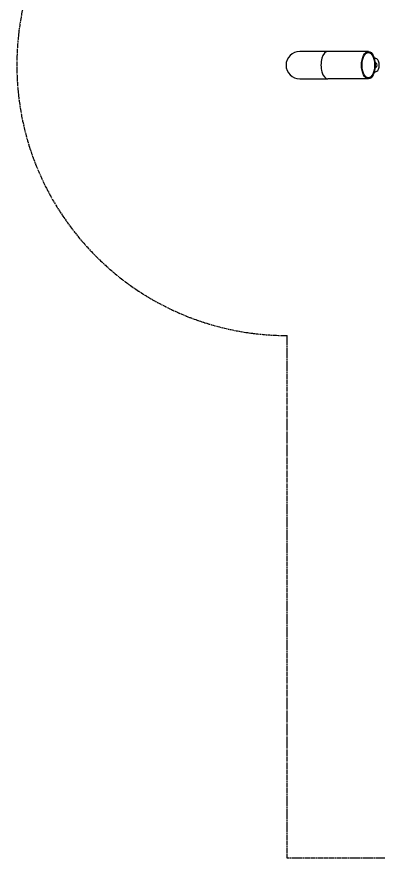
# Model space of a CAD drawing. Header units: millimetres. Extents: x 1060 to 4060, y 0 to 4400.
# Drawn here: x 1060 to 2063, y 0 to 2334 of the extents above; entities that cross this region are included whole.
import ezdxf

# ---------------------------------------------------------------- set-up
doc = ezdxf.new("R2010")
doc.units = ezdxf.units.MM
doc.linetypes.add('AM_ISO08W050', pattern=[18, 12, -1.5, 3, -1.5])
doc.layers.add('AM_4', color=3, linetype='Continuous', lineweight=25)
doc.layers.add('AM_7', color=4, linetype='AM_ISO08W050', lineweight=25)

msp = doc.modelspace()

# ---------------------------------------------------------------- linework, layer by layer
at = {"layer": 'AM_4'}
for p, q in [((1923.4, 2238.1), (1845.4, 2238.1)), ((2035.9, 2238.1), (1923.4, 2238.1)), ((2059.5, 2217.1), (2052, 2220.5)), ((2052, 2179.5), (2059.5, 2182.9)), ((1845.4, 2162), (1923.4, 2162)), ((2035.9, 2162), (1923.4, 2162))]:
    msp.add_line(p, q, dxfattribs=at)
msp.add_arc((1845.4, 2200), 38, 90, 270, dxfattribs=at)
msp.add_arc((1845.4, 2200), 38, 90, 270, dxfattribs=at)
for centre, major_axis, start_param, end_param in [((1923.4, 2200), (0, 38), 0, 3.141593), ((1923.4, 2200), (0, 38), 0, 3.141593), ((2057.6, 2200), (0, 5.5), 1.766897, 7.657881), ((2057.6, 2200), (0, -17.5), 0.218837, 2.922755)]:
    msp.add_ellipse(centre, major_axis=major_axis, ratio=0.5, start_param=start_param, end_param=end_param, dxfattribs=at)
for major_axis in [(0, 38), (0, 35)]:
    msp.add_ellipse((2035.9, 2200), major_axis=major_axis, ratio=0.5, dxfattribs=at)
at = {"layer": 'AM_7'}
msp.add_lwpolyline([(3310.4, 1450), (3310.4, 0), (1810.4, 0), (1810.4, 1450)], dxfattribs=at)
msp.add_arc((1810.4, 2200), 750, 90, 270, dxfattribs=at)

doc.saveas('drawing.dxf')
